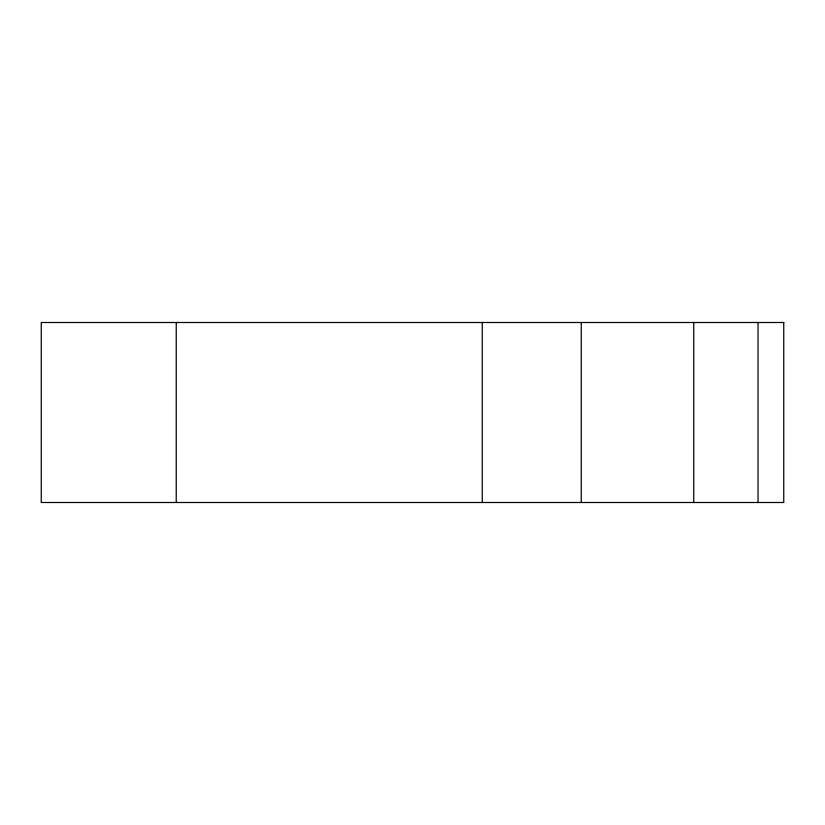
<?xml version="1.0" encoding="UTF-8"?>
<svg xmlns="http://www.w3.org/2000/svg" width="825" height="825" viewBox="0 0 825 825"><rect width="100%" height="100%" fill="white"/><g stroke="black" fill="none" stroke-linecap="round" stroke-linejoin="round"><path stroke-width="1.24" d="M758.041 322.503L758.041 502.497M693.753 322.503L693.753 502.497M581.254 322.503L581.254 502.497M482.264 322.503L482.264 502.497M176.23 322.503L176.23 502.497M783.75 322.503L41.25 322.503L41.25 502.497L783.75 502.497L783.75 322.503"/></g></svg>
